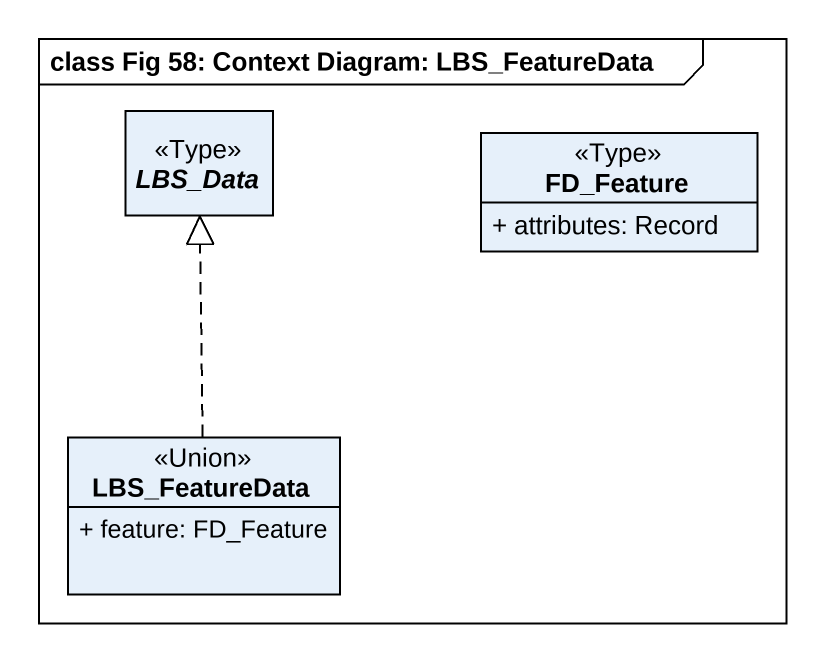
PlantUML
@startuml
mainframe class Fig 58: Context Diagram: LBS_FeatureData
hide circle
hide empty members
skinparam classAttributeIconSize 0
abstract class LBS_Data <<Type>>
class FD_Feature <<Type>> {
  + attributes: Record
}
class LBS_FeatureData <<Union>> {
  + feature: FD_Feature
}
LBS_FeatureData .up.|> LBS_Data
@enduml
